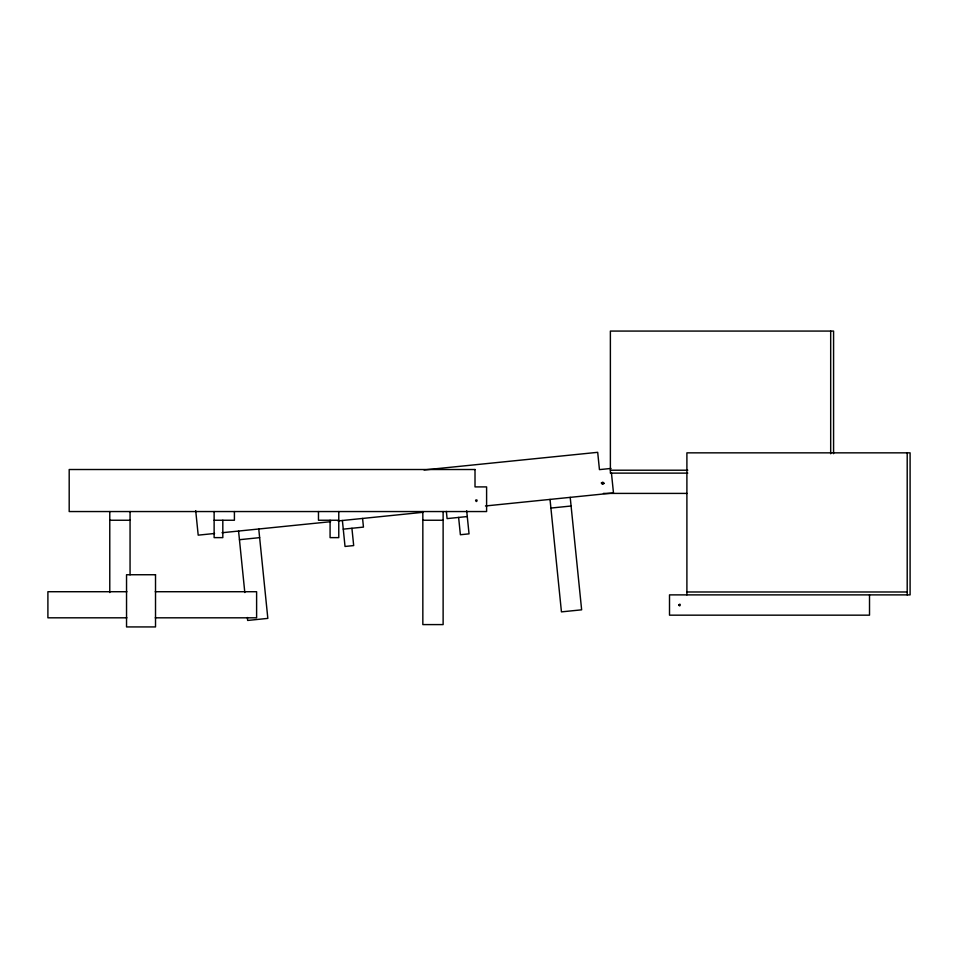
<?xml version="1.0" encoding="UTF-8"?>
<svg xmlns="http://www.w3.org/2000/svg" width="958" height="958" viewBox="0 0 958 958"><rect width="100%" height="100%" fill="white"/><g stroke="black" fill="none" stroke-linecap="round" stroke-linejoin="round"><path stroke-width="1.44" d="M604.019 483.419C601.864 486.101 602.163 480.305 604.031 483.191M424.023 469.959L597.696 452.32L599.445 469.624L610.988 468.45M214.568 533.486L198.198 535.151L195.707 510.638M222.017 532.732L330.666 521.691M337.97 520.948L422.957 512.314M485.466 505.968L613.479 492.963L611.42 472.773M239.452 539.701L259.642 537.642M343.263 529.151L363.453 527.104L362.579 518.446M467.276 516.554L447.087 518.601L446.356 511.392M550.91 508.063L571.1 506.004M610.378 470.21L687.784 470.21M687.784 473.12L610.378 473.12L610.378 331.073L833.58 331.073L833.58 453.673M603.432 493.406L687.018 493.406M109.775 520.242L130.06 520.242M214.125 520.242L234.411 520.242L234.411 511.548M338.773 520.242L318.475 520.242L318.475 511.548M422.837 520.242L443.123 520.242M126.911 591.721L47.9 591.721L47.9 617.814L126.911 617.814M155.232 591.721L256.612 591.721L256.612 617.814L155.232 617.814M686.898 591.984L907.202 591.984M570.214 497.358L581.638 609.827L561.448 611.875L550.024 499.405M466.69 510.782L469.037 533.857L460.379 534.732L458.619 517.428M351.921 528.277L353.682 545.581L345.024 546.455L342.389 520.493M258.756 528.996L267.833 618.389L247.655 620.449L247.356 617.503M238.566 531.043L244.817 592.547M907.202 452.847L907.202 594.882M869.517 594.882L869.517 615.168L669.51 615.168L669.51 594.882L910.1 594.882L910.1 452.847L686.898 452.847L686.898 594.882M830.682 331.073L830.682 453.757M443.123 511.548L443.123 624.592L422.837 624.592L422.837 511.548M338.773 511.548L338.773 537.63L330.079 537.63L330.079 520.242M222.819 520.242L222.819 537.63L214.125 537.63L214.125 511.548M130.06 511.548L130.06 574.836M109.775 511.548L109.775 592.547M678.767 604.857C680.144 608.222 681.246 602.211 678.767 604.857M601.396 482.976C602.666 486.389 603.971 480.413 601.396 482.976M475.599 500.387C476.521 503.908 478.413 498.1 475.599 500.387M475.012 469.516L69.192 469.516L69.192 511.548L486.604 511.548L486.604 486.904L475.012 486.904L475.012 469.516M155.519 574.74L126.54 574.74L126.54 626.927L155.519 626.927L155.519 574.74"/></g></svg>
